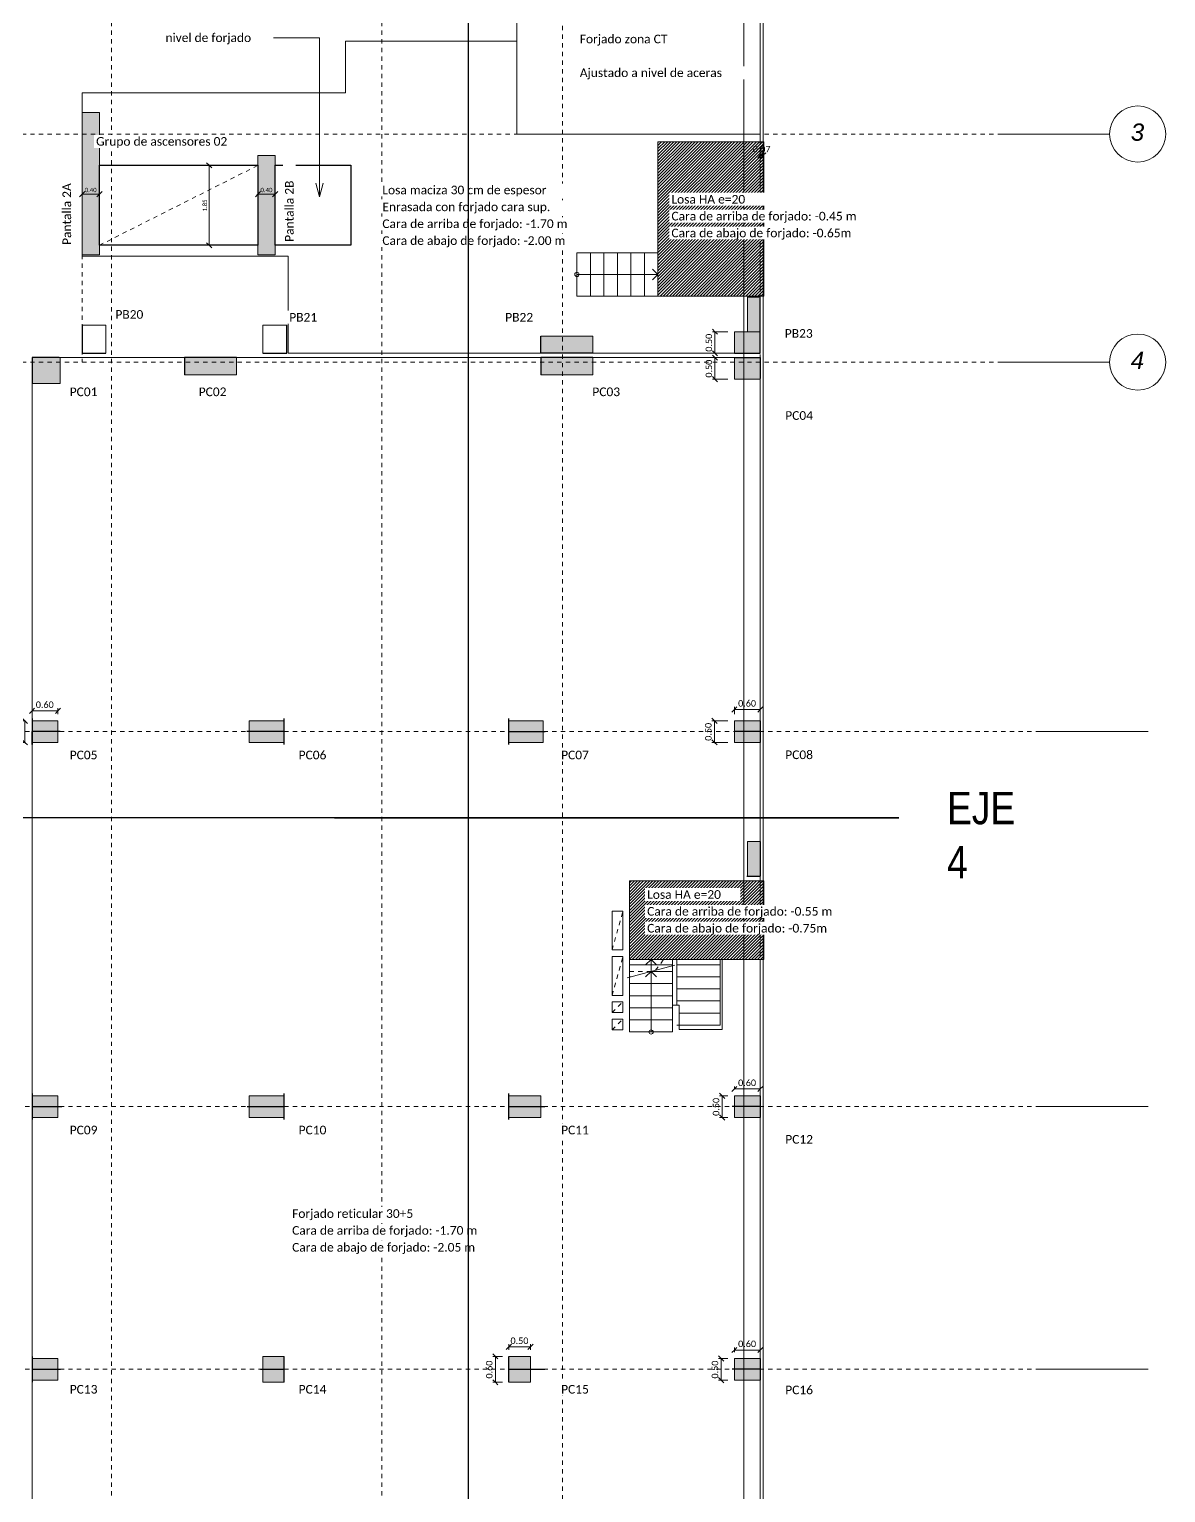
# Model space of a CAD drawing. Header units: millimetres. Extents: x -65 to 53, y -59 to 44.
# Drawn here: x 26.27 to 52.58, y -7.12 to 26.75 of the extents above; entities that cross this region are included whole.
import ezdxf

# ---------------------------------------------------------------- set-up
doc = ezdxf.new("R2010")
doc.units = ezdxf.units.MM
doc.linetypes.add('Trazo general', pattern=[0.001875, 0.00125, -0.000625])
for name, color, linetype, lineweight, true_color in [('0-AR-TXT-1', 5, 'Continuous', 5, 0x0000ff), ('0-AR-TXT-2', 1, 'Continuous', 5, 0xff0000), ('00-AUX-3', 7, 'Continuous', 25, 0xff8000), ('00-AUX-4', 7, 'Trazo general', 5, 0xa80000), ('00-AUX-5', 5, 'Trazo general', 5, 0x0000ff), ('1-AR-PILARES-1', 7, 'Continuous', 5, 0xc0c0c0), ('1-AR-SECCIONES-1', 7, 'Continuous', 5, 0x464646), ('CS-COTAS-1', 7, 'Continuous', 5, 0x0080c0), ('CS-COTAS-2', 7, 'Continuous', 5, 0x544282), ('REJILLA-1', 7, 'Continuous', 5, 0x008080), ('REJILLA-2', 7, 'Trazo general', 5, 0x008080)]:
    doc.layers.add(name, color=color, linetype=linetype, lineweight=lineweight, true_color=true_color)
for name, color, linetype, lineweight in [('0-AUX', 7, 'Continuous', 5), ('00-AUX-1', 7, 'Trazo general', 5), ('00-AUX-2', 7, 'Continuous', 5), ('1-AR-ESCALERA', 7, 'Continuous', 5), ('1-AR-ESCALERA-1', 7, 'Trazo general', 5), ('1-AR-PILARES', 7, 'Continuous', 5), ('1-AR-SECCIONES', 7, 'Continuous', 5), ('1-AR-VISTA', 7, 'Continuous', 5), ('CS-COTAS-100', 7, 'Continuous', 5)]:
    doc.layers.add(name, color=color, linetype=linetype, lineweight=lineweight)
doc.layers.add('EJES DE REPLANTEO', color=30, linetype='Continuous')
doc.styles.add('Arial_I', font='ariali.ttf', dxfattribs={"height": 0.4})
doc.styles.add('Calibri', font='calibri.ttf', dxfattribs={"height": 0.2})
doc.styles.add('Calibri_1', font='calibri.ttf', dxfattribs={"height": 0.15})
doc.styles.add('Calibri_2', font='calibri.ttf', dxfattribs={"height": 0.1})
doc.styles.add('FS_Technic', font='technic_.ttf', dxfattribs={"height": 2.5})
doc.dimstyles.new('AIC_P_Azul_1', dxfattribs={"dimscale": 0.3048, "dimtxt": 0.117735, "dimasz": 0.393701, "dimexe": 0.098425, "dimexo": 0.262467, "dimgap": 0.032808, "dimtad": 1, "dimrnd": 0.01, "dimzin": 0, "dimdsep": 46, "dimtxsty": 'Calibri_2', "dimblk1": 'OBLIQUE', "dimblk2": 'OBLIQUE', "dimsah": 1, "dimcen": 0.09, "dimazin": 0, "dimtfac": 1, "dimtdec": 4, "dimtix": 1, "dimtmove": 0, "dimatfit": 3, "dimfxl": 1, "dimtvp": 1, "dimtolj": 1, "dimtzin": 0, "dimarcsym": 2})
doc.dimstyles.new('AIC_replanteo', dxfattribs={"dimscale": 0.3048, "dimtxt": 0.176602, "dimasz": 0.393701, "dimexe": 0.19685, "dimexo": 0.492126, "dimgap": 0.032808, "dimtad": 1, "dimrnd": 0.01, "dimzin": 0, "dimdsep": 46, "dimtxsty": 'Calibri_1', "dimblk1": 'OBLIQUE', "dimblk2": 'OBLIQUE', "dimsah": 1, "dimcen": 0.09, "dimazin": 0, "dimtfac": 1, "dimtdec": 4, "dimtix": 1, "dimtmove": 0, "dimatfit": 3, "dimfxl": 1, "dimtvp": 1, "dimtolj": 1, "dimtzin": 0, "dimarcsym": 2})
pattern_1 = [(45, (0, 0), (-0.03535534, 0.03535534), [])]

# ---------------------------------------------------------------- blocks, each defined once
blk = doc.blocks.new('Rejilla - Extremo de rejilla-3554-Semi-sotano - forjado 02- STR')
at = {"layer": '0-AUX'}
blk.add_circle((0, 0), 0.0065, dxfattribs=at)
blk = doc.blocks.new('DIMBLOCK2-Semi-sotano - forjado 02- STR')
at = {"layer": 'CS-COTAS-100', "color": 142, "lineweight": 15, "true_color": 0x0080c0, "transparency": 16777216}
for p, q in [((30.429, 23.603), (30.369, 23.663)), ((30.429, 23.603), (30.489, 23.543)), ((30.429, 21.753), (30.369, 21.813)), ((30.429, 21.753), (30.489, 21.693))]:
    blk.add_line(p, q, dxfattribs=at)
at = {"layer": 'CS-COTAS-100', "color": 142, "true_color": 0x0080c0, "transparency": 16777216}
for p, q in [((30.429, 23.603), (30.399, 23.603)), ((30.429, 23.603), (30.429, 21.753)), ((30.429, 23.603), (30.434, 23.603)), ((30.429, 21.753), (30.399, 21.753)), ((30.429, 21.753), (30.434, 21.753))]:
    blk.add_line(p, q, dxfattribs=at)
at = {"layer": 'CS-COTAS-100', "color": 0, "transparency": 16777216, "insert": (30.28, 22.536), "char_height": 0.1, "width": 0.34047, "attachment_point": 1, "rotation": 90, "line_spacing_factor": 1.158048, "style": 'Calibri_2'}
blk.add_mtext('1.85', dxfattribs=at)
blk = doc.blocks.new('_Oblique')
at = {"color": 0, "linetype": 'ByBlock', "lineweight": -2}
blk.add_line((-0.5, -0.5), (0.5, 0.5), dxfattribs=at)
blk = doc.blocks.new('DIMBLOCK3-Semi-sotano - forjado 02- STR')
at = {"layer": 'CS-COTAS-100', "color": 142, "lineweight": 15, "true_color": 0x0080c0, "transparency": 16777216}
for p, q in [((31.56, 22.934), (31.5, 22.874)), ((31.56, 22.934), (31.62, 22.994)), ((31.96, 22.934), (31.9, 22.874)), ((31.96, 22.934), (32.02, 22.994))]:
    blk.add_line(p, q, dxfattribs=at)
at = {"layer": 'CS-COTAS-100', "color": 142, "true_color": 0x0080c0, "transparency": 16777216}
for p, q in [((31.56, 22.934), (31.56, 22.938)), ((31.56, 22.934), (31.96, 22.934)), ((31.56, 22.934), (31.56, 22.904)), ((31.96, 22.934), (31.96, 22.938)), ((31.96, 22.934), (31.96, 22.904))]:
    blk.add_line(p, q, dxfattribs=at)
at = {"layer": 'CS-COTAS-100', "color": 0, "transparency": 16777216, "insert": (31.618, 23.082), "char_height": 0.1, "width": 0.34047, "attachment_point": 1, "line_spacing_factor": 1.158048, "style": 'Calibri_2'}
blk.add_mtext('0.40', dxfattribs=at)
blk = doc.blocks.new('DIMBLOCK4-Semi-sotano - forjado 02- STR')
at = {"layer": 'CS-COTAS-100', "color": 142, "lineweight": 15, "true_color": 0x0080c0, "transparency": 16777216}
for p, q in [((27.49, 22.934), (27.43, 22.874)), ((27.49, 22.934), (27.55, 22.994)), ((27.89, 22.934), (27.83, 22.874)), ((27.89, 22.934), (27.95, 22.994))]:
    blk.add_line(p, q, dxfattribs=at)
at = {"layer": 'CS-COTAS-100', "color": 142, "true_color": 0x0080c0, "transparency": 16777216}
for p, q in [((27.49, 22.934), (27.49, 22.938)), ((27.49, 22.934), (27.89, 22.934)), ((27.49, 22.934), (27.49, 22.904)), ((27.89, 22.934), (27.89, 22.938)), ((27.89, 22.934), (27.89, 22.904))]:
    blk.add_line(p, q, dxfattribs=at)
at = {"layer": 'CS-COTAS-100', "color": 0, "transparency": 16777216, "insert": (27.548, 23.082), "char_height": 0.1, "width": 0.34047, "attachment_point": 1, "line_spacing_factor": 1.158048, "style": 'Calibri_2'}
blk.add_mtext('0.40', dxfattribs=at)
blk = doc.blocks.new('DIMBLOCK54-Semi-sotano - forjado 02- STR')
at = {"layer": 'CS-COTAS-100', "color": 187, "lineweight": 15, "true_color": 0x544282, "transparency": 16777216}
for p, q in [((42.141, 19.753), (42.081, 19.813)), ((42.141, 19.753), (42.201, 19.693)), ((42.141, 19.253), (42.081, 19.313)), ((42.141, 19.253), (42.201, 19.193))]:
    blk.add_line(p, q, dxfattribs=at)
at = {"layer": 'CS-COTAS-100', "color": 187, "true_color": 0x544282, "transparency": 16777216}
for p, q in [((42.141, 19.753), (42.081, 19.753)), ((42.141, 19.753), (42.141, 19.253)), ((42.141, 19.753), (42.44, 19.753)), ((42.141, 19.253), (42.081, 19.253)), ((42.141, 19.253), (42.44, 19.253))]:
    blk.add_line(p, q, dxfattribs=at)
at = {"layer": 'CS-COTAS-100', "color": 0, "transparency": 16777216, "insert": (41.924, 19.29), "char_height": 0.15, "width": 0.5107, "attachment_point": 1, "rotation": 90, "line_spacing_factor": 1.158048, "style": 'Calibri_1'}
blk.add_mtext('0.50', dxfattribs=at)
blk = doc.blocks.new('DIMBLOCK55-Semi-sotano - forjado 02- STR')
at = {"layer": 'CS-COTAS-100', "color": 187, "lineweight": 15, "true_color": 0x544282, "transparency": 16777216}
for p, q in [((42.141, 19.153), (42.081, 19.213)), ((42.141, 19.153), (42.201, 19.093)), ((42.141, 18.653), (42.081, 18.713)), ((42.141, 18.653), (42.201, 18.593))]:
    blk.add_line(p, q, dxfattribs=at)
at = {"layer": 'CS-COTAS-100', "color": 187, "true_color": 0x544282, "transparency": 16777216}
for p, q in [((42.141, 19.153), (42.081, 19.153)), ((42.141, 19.153), (42.141, 18.653)), ((42.141, 19.153), (42.44, 19.153)), ((42.141, 18.653), (42.081, 18.653)), ((42.141, 18.653), (42.44, 18.653))]:
    blk.add_line(p, q, dxfattribs=at)
at = {"layer": 'CS-COTAS-100', "color": 0, "transparency": 16777216, "insert": (41.924, 18.69), "char_height": 0.15, "width": 0.5107, "attachment_point": 1, "rotation": 90, "line_spacing_factor": 1.158048, "style": 'Calibri_1'}
blk.add_mtext('0.50', dxfattribs=at)
blk = doc.blocks.new('DIMBLOCK56-Semi-sotano - forjado 02- STR')
at = {"layer": 'CS-COTAS-100', "color": 187, "lineweight": 15, "true_color": 0x544282, "transparency": 16777216}
for p, q in [((42.129, 10.748), (42.069, 10.808)), ((42.129, 10.748), (42.189, 10.688)), ((42.129, 10.248), (42.069, 10.308)), ((42.129, 10.248), (42.189, 10.188))]:
    blk.add_line(p, q, dxfattribs=at)
at = {"layer": 'CS-COTAS-100', "color": 187, "true_color": 0x544282, "transparency": 16777216}
for p, q in [((42.129, 10.748), (42.069, 10.748)), ((42.129, 10.248), (42.129, 10.748)), ((42.129, 10.748), (42.44, 10.748)), ((42.129, 10.248), (42.069, 10.248)), ((42.129, 10.248), (42.44, 10.248))]:
    blk.add_line(p, q, dxfattribs=at)
at = {"layer": 'CS-COTAS-100', "color": 0, "transparency": 16777216, "insert": (41.911, 10.285), "char_height": 0.15, "width": 0.5107, "attachment_point": 1, "rotation": 90, "line_spacing_factor": 1.158048, "style": 'Calibri_1'}
blk.add_mtext('0.50', dxfattribs=at)
blk = doc.blocks.new('DIMBLOCK57-Semi-sotano - forjado 02- STR')
at = {"layer": 'CS-COTAS-100', "color": 187, "lineweight": 15, "true_color": 0x544282, "transparency": 16777216}
for p, q in [((42.59, 11.009), (42.53, 10.949)), ((42.59, 11.009), (42.65, 11.069)), ((43.19, 11.009), (43.13, 10.949)), ((43.19, 11.009), (43.25, 11.069))]:
    blk.add_line(p, q, dxfattribs=at)
at = {"layer": 'CS-COTAS-100', "color": 187, "true_color": 0x544282, "transparency": 16777216}
for p, q in [((42.59, 11.009), (42.59, 11.069)), ((42.59, 11.009), (43.19, 11.009)), ((42.59, 11.009), (42.59, 10.898)), ((43.19, 11.009), (43.19, 11.069)), ((43.19, 11.009), (43.19, 10.898))]:
    blk.add_line(p, q, dxfattribs=at)
at = {"layer": 'CS-COTAS-100', "color": 0, "transparency": 16777216, "insert": (42.677, 11.226), "char_height": 0.15, "width": 0.5107, "attachment_point": 1, "line_spacing_factor": 1.158048, "style": 'Calibri_1'}
blk.add_mtext('0.60', dxfattribs=at)
blk = doc.blocks.new('DIMBLOCK58-Semi-sotano - forjado 02- STR')
at = {"layer": 'CS-COTAS-100', "color": 187, "lineweight": 15, "true_color": 0x544282, "transparency": 16777216}
for p, q in [((26.33, 10.977), (26.27, 10.917)), ((26.33, 10.977), (26.39, 11.037)), ((26.93, 10.977), (26.87, 10.917)), ((26.93, 10.977), (26.99, 11.037))]:
    blk.add_line(p, q, dxfattribs=at)
at = {"layer": 'CS-COTAS-100', "color": 187, "true_color": 0x544282, "transparency": 16777216}
for p, q in [((26.33, 10.977), (26.33, 11.037)), ((26.33, 10.977), (26.93, 10.977)), ((26.33, 10.977), (26.33, 10.898)), ((26.93, 10.977), (26.93, 11.037)), ((26.93, 10.977), (26.93, 10.898))]:
    blk.add_line(p, q, dxfattribs=at)
at = {"layer": 'CS-COTAS-100', "color": 0, "transparency": 16777216, "insert": (26.417, 11.195), "char_height": 0.15, "width": 0.5107, "attachment_point": 1, "line_spacing_factor": 1.158048, "style": 'Calibri_1'}
blk.add_mtext('0.60', dxfattribs=at)
blk = doc.blocks.new('DIMBLOCK59-Semi-sotano - forjado 02- STR')
at = {"layer": 'CS-COTAS-100', "color": 187, "lineweight": 15, "true_color": 0x544282, "transparency": 16777216}
for p, q in [((26.163, 10.748), (26.103, 10.808)), ((26.163, 10.748), (26.223, 10.688)), ((26.163, 10.248), (26.103, 10.308)), ((26.163, 10.248), (26.223, 10.188))]:
    blk.add_line(p, q, dxfattribs=at)
at = {"layer": 'CS-COTAS-100', "color": 187, "true_color": 0x544282, "transparency": 16777216}
for p, q in [((26.163, 10.748), (26.103, 10.748)), ((26.163, 10.248), (26.163, 10.748)), ((26.163, 10.748), (26.18, 10.748)), ((26.163, 10.248), (26.103, 10.248)), ((26.163, 10.248), (26.18, 10.248))]:
    blk.add_line(p, q, dxfattribs=at)
at = {"layer": 'CS-COTAS-100', "color": 0, "transparency": 16777216, "insert": (25.945, 10.285), "char_height": 0.15, "width": 0.5107, "attachment_point": 1, "rotation": 90, "line_spacing_factor": 1.158048, "style": 'Calibri_1'}
blk.add_mtext('0.50', dxfattribs=at)
blk = doc.blocks.new('DIMBLOCK60-Semi-sotano - forjado 02- STR')
at = {"layer": 'CS-COTAS-100', "color": 187, "lineweight": 15, "true_color": 0x544282, "transparency": 16777216}
for p, q in [((42.59, 2.227), (42.53, 2.167)), ((42.59, 2.227), (42.65, 2.287)), ((43.19, 2.227), (43.13, 2.167)), ((43.19, 2.227), (43.25, 2.287))]:
    blk.add_line(p, q, dxfattribs=at)
at = {"layer": 'CS-COTAS-100', "color": 187, "true_color": 0x544282, "transparency": 16777216}
for p, q in [((42.59, 2.227), (42.59, 2.287)), ((42.59, 2.227), (43.19, 2.227)), ((42.59, 2.227), (42.59, 2.218)), ((43.19, 2.227), (43.19, 2.287)), ((43.19, 2.227), (43.19, 2.218))]:
    blk.add_line(p, q, dxfattribs=at)
at = {"layer": 'CS-COTAS-100', "color": 0, "transparency": 16777216, "insert": (42.677, 2.445), "char_height": 0.15, "width": 0.5107, "attachment_point": 1, "line_spacing_factor": 1.158048, "style": 'Calibri_1'}
blk.add_mtext('0.60', dxfattribs=at)
blk = doc.blocks.new('DIMBLOCK61-Semi-sotano - forjado 02- STR')
at = {"layer": 'CS-COTAS-100', "color": 187, "lineweight": 15, "true_color": 0x544282, "transparency": 16777216}
for p, q in [((42.308, 2.068), (42.248, 2.128)), ((42.308, 2.068), (42.368, 2.008)), ((42.308, 1.568), (42.248, 1.628)), ((42.308, 1.568), (42.368, 1.508))]:
    blk.add_line(p, q, dxfattribs=at)
at = {"layer": 'CS-COTAS-100', "color": 187, "true_color": 0x544282, "transparency": 16777216}
for p, q in [((42.308, 2.068), (42.248, 2.068)), ((42.308, 2.068), (42.308, 1.568)), ((42.308, 2.068), (42.44, 2.068)), ((42.308, 1.568), (42.248, 1.568)), ((42.308, 1.568), (42.44, 1.568))]:
    blk.add_line(p, q, dxfattribs=at)
at = {"layer": 'CS-COTAS-100', "color": 0, "transparency": 16777216, "insert": (42.09, 1.605), "char_height": 0.15, "width": 0.5107, "attachment_point": 1, "rotation": 90, "line_spacing_factor": 1.158048, "style": 'Calibri_1'}
blk.add_mtext('0.50', dxfattribs=at)
blk = doc.blocks.new('DIMBLOCK62-Semi-sotano - forjado 02- STR')
at = {"layer": 'CS-COTAS-100', "color": 187, "lineweight": 15, "true_color": 0x544282, "transparency": 16777216}
for p, q in [((42.59, -3.815), (42.53, -3.875)), ((42.59, -3.815), (42.65, -3.755)), ((43.19, -3.815), (43.13, -3.875)), ((43.19, -3.815), (43.25, -3.755))]:
    blk.add_line(p, q, dxfattribs=at)
at = {"layer": 'CS-COTAS-100', "color": 187, "true_color": 0x544282, "transparency": 16777216}
for p, q in [((42.59, -3.815), (42.59, -3.755)), ((42.59, -3.815), (43.19, -3.815)), ((42.59, -3.815), (42.59, -3.862)), ((43.19, -3.815), (43.19, -3.755)), ((43.19, -3.815), (43.19, -3.862))]:
    blk.add_line(p, q, dxfattribs=at)
at = {"layer": 'CS-COTAS-100', "color": 0, "transparency": 16777216, "insert": (42.677, -3.597), "char_height": 0.15, "width": 0.5107, "attachment_point": 1, "line_spacing_factor": 1.158048, "style": 'Calibri_1'}
blk.add_mtext('0.60', dxfattribs=at)
blk = doc.blocks.new('DIMBLOCK63-Semi-sotano - forjado 02- STR')
at = {"layer": 'CS-COTAS-100', "color": 187, "lineweight": 15, "true_color": 0x544282, "transparency": 16777216}
for p, q in [((42.283, -4.012), (42.223, -3.952)), ((42.283, -4.012), (42.343, -4.072)), ((42.283, -4.512), (42.223, -4.452)), ((42.283, -4.512), (42.343, -4.572))]:
    blk.add_line(p, q, dxfattribs=at)
at = {"layer": 'CS-COTAS-100', "color": 187, "true_color": 0x544282, "transparency": 16777216}
for p, q in [((42.283, -4.012), (42.223, -4.012)), ((42.283, -4.012), (42.283, -4.512)), ((42.283, -4.012), (42.44, -4.012)), ((42.283, -4.512), (42.223, -4.512)), ((42.283, -4.512), (42.44, -4.512))]:
    blk.add_line(p, q, dxfattribs=at)
at = {"layer": 'CS-COTAS-100', "color": 0, "transparency": 16777216, "insert": (42.065, -4.475), "char_height": 0.15, "width": 0.5107, "attachment_point": 1, "rotation": 90, "line_spacing_factor": 1.158048, "style": 'Calibri_1'}
blk.add_mtext('0.50', dxfattribs=at)
blk = doc.blocks.new('DIMBLOCK66-Semi-sotano - forjado 02- STR')
at = {"layer": 'CS-COTAS-100', "color": 187, "lineweight": 15, "true_color": 0x544282, "transparency": 16777216}
for p, q in [((37.057, -3.962), (36.997, -3.902)), ((37.057, -3.962), (37.117, -4.022)), ((37.057, -4.562), (36.997, -4.502)), ((37.057, -4.562), (37.117, -4.622))]:
    blk.add_line(p, q, dxfattribs=at)
at = {"layer": 'CS-COTAS-100', "color": 187, "true_color": 0x544282, "transparency": 16777216}
for p, q in [((37.057, -3.962), (36.997, -3.962)), ((37.057, -3.962), (37.057, -4.562)), ((37.057, -3.962), (37.22, -3.962)), ((37.057, -4.562), (36.997, -4.562)), ((37.057, -4.562), (37.22, -4.562))]:
    blk.add_line(p, q, dxfattribs=at)
at = {"layer": 'CS-COTAS-100', "color": 0, "transparency": 16777216, "insert": (36.839, -4.475), "char_height": 0.15, "width": 0.5107, "attachment_point": 1, "rotation": 90, "line_spacing_factor": 1.158048, "style": 'Calibri_1'}
blk.add_mtext('0.60', dxfattribs=at)
blk = doc.blocks.new('DIMBLOCK67-Semi-sotano - forjado 02- STR')
at = {"layer": 'CS-COTAS-100', "color": 187, "lineweight": 15, "true_color": 0x544282, "transparency": 16777216}
for p, q in [((37.37, -3.743), (37.43, -3.683)), ((37.87, -3.743), (37.93, -3.683)), ((37.37, -3.743), (37.31, -3.803)), ((37.87, -3.743), (37.81, -3.803))]:
    blk.add_line(p, q, dxfattribs=at)
at = {"layer": 'CS-COTAS-100', "color": 187, "true_color": 0x544282, "transparency": 16777216}
for p, q in [((37.37, -3.743), (37.37, -3.683)), ((37.87, -3.743), (37.87, -3.683)), ((37.37, -3.743), (37.87, -3.743)), ((37.37, -3.743), (37.37, -3.812)), ((37.87, -3.743), (37.87, -3.812))]:
    blk.add_line(p, q, dxfattribs=at)
at = {"layer": 'CS-COTAS-100', "color": 0, "transparency": 16777216, "insert": (37.407, -3.525), "char_height": 0.15, "width": 0.5107, "attachment_point": 1, "line_spacing_factor": 1.158048, "style": 'Calibri_1'}
blk.add_mtext('0.50', dxfattribs=at)
blk = doc.blocks.new('DIMBLOCK101-Semi-sotano - forjado 02- STR')
at = {"layer": 'CS-COTAS-100', "color": 187, "lineweight": 15, "true_color": 0x544282, "transparency": 16777216}
for p, q in [((43.19, 23.836), (43.13, 23.776)), ((43.19, 23.836), (43.25, 23.896)), ((43.26, 23.836), (43.2, 23.776)), ((43.26, 23.836), (43.32, 23.896))]:
    blk.add_line(p, q, dxfattribs=at)
at = {"layer": 'CS-COTAS-100', "color": 187, "true_color": 0x544282, "transparency": 16777216}
for p, q in [((43.19, 23.836), (43.19, 23.896)), ((43.19, 23.836), (43.26, 23.836)), ((43.19, 23.836), (43.19, 23.771)), ((43.26, 23.836), (43.26, 23.896)), ((43.26, 23.836), (43.26, 23.771))]:
    blk.add_line(p, q, dxfattribs=at)
at = {"layer": 'CS-COTAS-100', "color": 0, "transparency": 16777216, "insert": (43.012, 24.054), "char_height": 0.15, "width": 0.5107, "attachment_point": 1, "line_spacing_factor": 1.158048, "style": 'Calibri_1'}
blk.add_mtext('0.07', dxfattribs=at)
blk = doc.blocks.new('zw$7473')
at = {"layer": 'EJES DE REPLANTEO'}
for p, q in [((16.942, -26.497), (16.942, 15.611)), ((26.908, -16.33), (1.769, -16.33)), ((13.842, -16.33), (26.908, -16.33)), ((16.942, -79.782), (16.942, -26.497))]:
    blk.add_line(p, q, dxfattribs=at)
at = {"layer": 'EJES DE REPLANTEO', "insert": (28.024, -15.725), "char_height": 0.75, "width": 0.268, "attachment_point": 1, "style": 'FS_Technic'}
blk.add_mtext('EJE 4', dxfattribs=at)

msp = doc.modelspace()

# ---------------------------------------------------------------- hatches: boundary and pattern name
at = {"layer": '1-AR-PILARES-1'}
for points in [[(27.89, 21.528), (27.89, 24.828), (27.49, 24.828), (27.49, 21.528)], [(31.96, 21.528), (31.96, 23.828), (31.56, 23.828), (31.56, 21.528)], [(42.89, 19.753), (43.19, 19.753), (43.19, 20.553), (42.89, 20.553)], [(39.31, 19.253), (39.31, 19.653), (38.11, 19.653), (38.11, 19.253), (38.458, 19.253)], [(42.59, 19.253), (43.19, 19.253), (43.19, 19.753), (42.59, 19.753)], [(26.98, 18.553), (26.98, 19.153), (26.33, 19.153), (26.33, 18.553)], [(31.06, 18.753), (31.06, 19.153), (29.86, 19.153), (29.86, 18.753)], [(39.31, 18.753), (39.31, 19.153), (38.11, 19.153), (38.11, 18.753), (38.458, 18.753)], [(42.59, 18.653), (43.19, 18.653), (43.19, 19.153), (42.59, 19.153)], [(26.33, 10.248), (26.93, 10.248), (26.93, 10.748), (26.33, 10.748)], [(32.16, 10.248), (32.16, 10.748), (31.36, 10.748), (31.36, 10.248)], [(38.16, 10.248), (38.16, 10.748), (37.36, 10.748), (37.36, 10.248)], [(43.19, 10.248), (43.19, 10.748), (42.59, 10.748), (42.59, 10.248)], [(42.89, 7.153), (43.19, 7.153), (43.19, 7.953), (42.89, 7.953)], [(26.33, 1.568), (26.93, 1.568), (26.93, 2.068), (26.33, 2.068)], [(31.36, 1.568), (32.16, 1.568), (32.16, 2.068), (31.36, 2.068)], [(37.36, 1.568), (38.11, 1.568), (38.11, 2.068), (37.36, 2.068)], [(42.59, 1.568), (43.19, 1.568), (43.19, 2.068), (42.59, 2.068)], [(26.33, -4.512), (26.93, -4.512), (26.93, -4.012), (26.33, -4.012)], [(31.67, -4.562), (32.17, -4.562), (32.17, -3.962), (31.67, -3.962)], [(37.37, -4.562), (37.87, -4.562), (37.87, -3.962), (37.37, -3.962)], [(42.59, -4.512), (43.19, -4.512), (43.19, -4.012), (42.59, -4.012)]]:
    msp.add_hatch(color=256, dxfattribs=at).paths.add_polyline_path(points)
at = {"layer": '1-AR-SECCIONES-1'}
h = msp.add_hatch(dxfattribs=at)
h.set_pattern_fill('FP_1', color=256, style=0, pattern_type=2)
h.set_pattern_definition(pattern_1)
h.paths.add_polyline_path([(43.27, 20.578), (43.27, 24.148), (40.82, 24.148), (40.82, 20.578)])
h = msp.add_hatch(dxfattribs=at)
h.set_pattern_fill('FP_1', color=256, style=0, pattern_type=2)
h.set_pattern_definition(pattern_1)
h.paths.add_polyline_path([(43.27, 5.225), (43.27, 7.043), (40.16, 7.043), (40.16, 5.225), (41.041, 5.225)])

# ---------------------------------------------------------------- linework, layer by layer
at = {"layer": '0-AR-TXT-2'}
for p, q in [((32.238, 26.557), (31.437, 26.557)), ((32.983, 26.557), (32.238, 26.557)), ((32.983, 22.876), (32.983, 26.557)), ((32.983, 22.876), (32.898, 23.193)), ((32.983, 22.876), (33.068, 23.193))]:
    msp.add_line(p, q, dxfattribs=at)
at = {"layer": '0-AUX'}
for p, q in [((38.945, 21.078), (39.258, 21.078)), ((39.258, 21.078), (39.57, 21.078)), ((39.57, 21.078), (39.883, 21.078)), ((39.883, 21.078), (40.195, 21.078)), ((40.195, 21.078), (40.508, 21.078)), ((40.508, 21.078), (40.82, 21.078)), ((40.82, 21.078), (40.695, 21.203)), ((40.82, 21.078), (40.695, 20.953)), ((40.66, 5.225), (40.535, 5.1)), ((40.66, 4.945), (40.66, 5.225)), ((40.66, 5.225), (40.785, 5.1)), ((40.66, 4.945), (40.535, 4.82)), ((40.66, 4.665), (40.66, 4.945)), ((40.66, 4.945), (40.785, 4.82)), ((40.66, 4.385), (40.66, 4.665)), ((40.66, 4.105), (40.66, 4.385)), ((40.66, 3.825), (40.66, 4.105)), ((40.66, 3.545), (40.66, 3.825))]:
    msp.add_line(p, q, dxfattribs=at)
for centre in [(38.945, 21.078), (40.66, 3.545)]:
    msp.add_circle(centre, 0.05, dxfattribs=at)
at = {"layer": '00-AUX-1'}
for p, q in [((27.89, 23.603), (31.56, 23.603)), ((27.89, 21.753), (31.56, 23.603)), ((31.56, 21.753), (27.89, 21.753)), ((39.76, 5.443), (40.011, 6.349)), ((39.76, 4.393), (40.01, 5.293)), ((40.765, 4.973), (40.953, 5.225)), ((39.76, 3.993), (40.01, 4.243)), ((39.76, 3.593), (40.01, 3.843))]:
    msp.add_line(p, q, dxfattribs=at)
at = {"layer": '00-AUX-2'}
for p, q in [((43.26, 35.978), (43.26, -52.842)), ((42.81, 35.528), (42.81, -52.392))]:
    msp.add_line(p, q, dxfattribs=at)
at = {"layer": '00-AUX-3'}
for p, q in [((27.89, 23.603), (31.56, 23.603)), ((27.89, 21.753), (27.89, 23.603)), ((31.56, 23.603), (31.56, 21.753)), ((31.96, 23.603), (33.71, 23.603)), ((31.96, 21.753), (31.96, 23.603)), ((33.71, 23.603), (33.71, 21.753)), ((31.56, 21.753), (27.89, 21.753)), ((33.71, 21.753), (31.96, 21.753)), ((43.19, 19.253), (43.19, 20.528)), ((27.49, 19.903), (27.49, 19.253)), ((32.225, 19.253), (32.225, 19.903)), ((38.11, 19.253), (38.11, 19.653)), ((26.96, 19.153), (26.33, 19.153)), ((26.33, 19.153), (26.33, 18.553)), ((27.49, 19.253), (28.04, 19.253)), ((31.06, 19.153), (29.86, 19.153)), ((29.86, 19.153), (29.86, 18.753)), ((31.675, 19.253), (32.225, 19.253)), ((39.31, 19.253), (38.11, 19.253)), ((39.31, 19.153), (38.11, 19.153)), ((38.11, 19.153), (38.11, 18.753)), ((42.59, 19.253), (43.19, 19.253)), ((42.59, 19.153), (43.19, 19.153)), ((43.19, 19.153), (43.19, 18.673)), ((26.33, 10.798), (26.33, 10.198)), ((32.16, 10.798), (32.16, 10.198)), ((37.36, 10.798), (37.36, 10.198)), ((43.19, 10.748), (43.19, 10.248)), ((26.33, 10.198), (26.33, 10.498)), ((26.98, 10.498), (26.33, 10.498)), ((32.16, 10.498), (31.3, 10.498)), ((37.36, 10.498), (38.21, 10.498)), ((43.19, 10.498), (42.59, 10.498)), ((43.19, 7.953), (43.19, 7.153)), ((42.88, 7.153), (43.19, 7.153)), ((26.33, 2.118), (26.33, 1.518)), ((32.16, 2.118), (32.16, 1.518)), ((37.36, 2.118), (37.36, 1.518)), ((43.19, 2.068), (43.19, 1.568)), ((26.33, 1.818), (27.02, 1.818)), ((31.31, 1.818), (32.16, 1.818)), ((37.36, 1.818), (38.2, 1.818)), ((43.19, 1.818), (42.535, 1.818)), ((26.33, -3.962), (26.33, -4.562)), ((32.16, -3.962), (32.16, -4.562)), ((37.36, -3.962), (37.36, -4.562)), ((43.19, -4.012), (43.19, -4.512)), ((26.33, -4.262), (26.99, -4.262)), ((31.62, -4.262), (32.16, -4.262)), ((37.36, -4.262), (38.2, -4.262)), ((43.19, -4.262), (42.535, -4.262))]:
    msp.add_line(p, q, dxfattribs=at)
at = {"layer": '00-AUX-4'}
msp.add_line((27.49, 21.528), (27.49, 19.048), dxfattribs=at)
at = {"layer": '00-AUX-5'}
for p, q in [((43.19, 35.978), (43.19, -52.842)), ((43.26, 35.978), (43.26, -52.842)), ((26.33, -27.412), (26.33, 18.978))]:
    msp.add_line(p, q, dxfattribs=at)
at = {"layer": '1-AR-ESCALERA'}
for p, q in [((38.945, 21.578), (38.945, 20.578)), ((38.945, 21.578), (40.82, 21.578)), ((38.945, 21.578), (38.945, 20.578)), ((39.258, 21.578), (39.258, 20.578)), ((39.57, 21.578), (39.57, 20.578)), ((39.883, 21.578), (39.883, 20.578)), ((40.195, 21.578), (40.195, 20.578)), ((40.508, 21.578), (40.508, 20.578)), ((38.945, 20.578), (40.82, 20.578)), ((41.208, 5.092), (40.111, 4.798)), ((40.16, 4.811), (40.16, 5.225)), ((40.16, 5.103), (41.16, 5.103)), ((41.16, 4.163), (41.16, 5.225)), ((41.26, 5.225), (41.26, 4.163)), ((42.26, 5.103), (41.26, 5.103)), ((42.26, 5.225), (42.26, 3.703)), ((40.16, 4.823), (40.204, 4.823)), ((40.16, 3.545), (40.16, 4.811)), ((40.66, 4.945), (41.16, 4.945)), ((41.16, 3.545), (41.16, 5.079)), ((42.26, 4.823), (41.26, 4.823)), ((40.16, 4.665), (41.16, 4.665)), ((42.26, 4.543), (41.26, 4.543)), ((40.16, 4.385), (41.16, 4.385)), ((40.16, 4.105), (41.16, 4.105)), ((42.26, 4.263), (41.26, 4.263)), ((40.16, 3.825), (41.16, 3.825)), ((42.26, 3.983), (41.31, 3.983)), ((40.16, 3.545), (41.16, 3.545)), ((40.16, 3.545), (41.16, 3.545)), ((42.26, 3.703), (41.26, 3.703))]:
    msp.add_line(p, q, dxfattribs=at)
at = {"layer": '1-AR-ESCALERA-1'}
for p, q in [((40.16, 5.225), (41.16, 5.225)), ((40.16, 4.811), (40.16, 5.225)), ((41.16, 5.079), (41.16, 5.225)), ((40.16, 4.945), (40.66, 4.945))]:
    msp.add_line(p, q, dxfattribs=at)
at = {"layer": '1-AR-PILARES'}
for p, q in [((27.72, 24.828), (27.49, 24.828)), ((27.49, 24.828), (27.49, 21.528)), ((27.89, 24.828), (27.72, 24.828)), ((27.89, 21.753), (27.89, 24.828)), ((31.56, 23.828), (31.56, 21.753)), ((31.96, 23.828), (31.56, 23.828)), ((31.96, 21.753), (31.96, 23.828)), ((27.89, 21.528), (27.89, 21.753)), ((31.56, 21.753), (31.56, 21.528)), ((31.96, 21.528), (31.96, 21.753)), ((27.49, 21.528), (27.89, 21.528)), ((31.56, 21.528), (31.96, 21.528)), ((43.19, 20.553), (42.89, 20.553)), ((42.89, 20.553), (42.89, 19.753)), ((43.19, 19.753), (43.19, 20.553)), ((27.49, 19.903), (28.04, 19.903)), ((27.49, 19.253), (27.49, 19.903)), ((28.04, 19.253), (28.04, 19.903)), ((31.675, 19.903), (32.225, 19.903)), ((31.675, 19.253), (31.675, 19.903)), ((32.225, 19.253), (32.225, 19.903)), ((39.31, 19.653), (38.11, 19.653)), ((38.11, 19.653), (38.11, 19.253)), ((39.31, 19.253), (39.31, 19.653)), ((43.19, 19.753), (42.59, 19.753)), ((42.59, 19.753), (42.59, 19.253)), ((42.89, 19.753), (43.19, 19.753)), ((43.19, 19.253), (43.19, 19.753)), ((26.98, 19.153), (26.33, 19.153)), ((26.33, 19.153), (26.33, 19.048)), ((26.33, 19.048), (26.33, 18.553)), ((26.98, 19.048), (26.98, 19.153)), ((26.98, 18.553), (26.98, 19.048)), ((27.49, 19.253), (28.04, 19.253)), ((31.06, 19.153), (29.86, 19.153)), ((29.86, 19.153), (29.86, 19.048)), ((29.86, 19.048), (29.86, 18.753)), ((31.06, 19.048), (31.06, 19.153)), ((31.06, 18.753), (31.06, 19.048)), ((31.675, 19.253), (32.225, 19.253)), ((38.11, 19.253), (39.31, 19.253)), ((39.31, 19.153), (38.11, 19.153)), ((38.11, 19.153), (38.11, 18.753)), ((39.31, 18.753), (39.31, 19.153)), ((42.59, 19.253), (43.19, 19.253)), ((43.19, 19.153), (42.59, 19.153)), ((42.59, 19.153), (42.59, 18.653)), ((43.19, 18.653), (43.19, 19.153)), ((29.86, 18.753), (31.06, 18.753)), ((38.11, 18.753), (39.31, 18.753)), ((42.59, 18.653), (43.19, 18.653)), ((26.33, 18.553), (26.98, 18.553)), ((26.93, 10.748), (26.33, 10.748)), ((26.33, 10.748), (26.33, 10.248)), ((26.93, 10.248), (26.93, 10.748)), ((32.16, 10.748), (31.36, 10.748)), ((31.36, 10.748), (31.36, 10.248)), ((32.16, 10.248), (32.16, 10.748)), ((38.16, 10.748), (37.36, 10.748)), ((37.36, 10.748), (37.36, 10.248)), ((38.16, 10.248), (38.16, 10.748)), ((43.19, 10.748), (42.59, 10.748)), ((42.59, 10.748), (42.59, 10.248)), ((43.19, 10.248), (43.19, 10.748)), ((26.33, 10.248), (26.93, 10.248)), ((31.36, 10.248), (32.16, 10.248)), ((37.36, 10.248), (38.16, 10.248)), ((42.59, 10.248), (43.19, 10.248)), ((43.19, 7.953), (42.89, 7.953)), ((42.89, 7.953), (42.89, 7.153)), ((43.19, 7.153), (43.19, 7.953)), ((42.89, 7.153), (43.19, 7.153)), ((26.33, 2.068), (26.33, 1.568)), ((26.93, 2.068), (26.33, 2.068)), ((26.93, 1.568), (26.93, 2.068)), ((32.16, 2.068), (31.36, 2.068)), ((31.36, 2.068), (31.36, 1.568)), ((32.16, 1.568), (32.16, 2.068)), ((38.11, 2.068), (37.36, 2.068)), ((37.36, 2.068), (37.36, 1.568)), ((38.11, 1.568), (38.11, 2.068)), ((43.19, 2.068), (42.59, 2.068)), ((42.59, 2.068), (42.59, 1.568)), ((43.19, 1.568), (43.19, 2.068)), ((26.33, 1.568), (26.93, 1.568)), ((31.36, 1.568), (32.16, 1.568)), ((37.36, 1.568), (38.11, 1.568)), ((42.59, 1.568), (43.19, 1.568)), ((26.33, -4.012), (26.33, -4.512)), ((26.93, -4.012), (26.33, -4.012)), ((26.93, -4.512), (26.93, -4.012)), ((31.67, -3.962), (31.67, -4.562)), ((32.17, -3.962), (31.67, -3.962)), ((32.17, -4.562), (32.17, -3.962)), ((37.37, -3.962), (37.37, -4.562)), ((37.87, -3.962), (37.37, -3.962)), ((37.87, -4.562), (37.87, -3.962)), ((43.19, -4.012), (42.59, -4.012)), ((42.59, -4.012), (42.59, -4.512)), ((43.19, -4.512), (43.19, -4.012)), ((26.33, -4.512), (26.93, -4.512)), ((31.67, -4.562), (32.17, -4.562)), ((37.37, -4.562), (37.87, -4.562)), ((42.59, -4.512), (43.19, -4.512))]:
    msp.add_line(p, q, dxfattribs=at)
at = {"layer": '1-AR-SECCIONES'}
for p, q in [((43.27, 24.148), (40.82, 24.148)), ((40.82, 24.148), (40.82, 20.578)), ((43.27, 20.578), (43.27, 24.148)), ((40.82, 20.578), (43.27, 20.578)), ((40.16, 7.043), (40.16, 5.225)), ((43.27, 7.043), (40.16, 7.043)), ((43.27, 5.225), (43.27, 7.043)), ((40.16, 5.225), (43.27, 5.225))]:
    msp.add_line(p, q, dxfattribs=at)
at = {"layer": '1-AR-VISTA'}
for p, q in [((37.55, 27.533), (37.55, 24.328)), ((43.19, 24.148), (43.19, 27.608)), ((37.55, 26.478), (33.59, 26.478)), ((33.59, 26.478), (33.59, 25.278)), ((33.59, 25.278), (27.49, 25.278)), ((27.49, 25.278), (27.49, 24.828)), ((37.55, 24.328), (43.19, 24.328)), ((27.89, 23.603), (31.56, 23.603)), ((31.56, 21.753), (27.89, 21.753)), ((27.49, 21.528), (27.49, 21.503)), ((27.49, 21.503), (32.26, 21.503)), ((32.26, 21.503), (32.26, 19.253)), ((43.19, 20.553), (43.19, 20.578)), ((29.86, 19.153), (26.98, 19.153)), ((38.11, 19.153), (31.06, 19.153)), ((32.26, 19.253), (38.11, 19.253)), ((39.31, 19.253), (42.59, 19.253)), ((42.59, 19.153), (39.31, 19.153)), ((43.19, 10.748), (43.19, 18.653)), ((26.33, 18.553), (26.33, 10.748)), ((26.33, 10.248), (26.33, 2.068)), ((43.19, 7.953), (43.19, 10.248)), ((43.19, 7.043), (43.19, 7.153)), ((39.76, 6.342), (40.01, 6.342)), ((39.76, 5.443), (39.76, 6.342)), ((40.01, 6.342), (40.01, 5.443)), ((40.01, 5.443), (39.76, 5.443)), ((39.76, 5.293), (40.01, 5.293)), ((39.76, 4.393), (39.76, 5.293)), ((40.01, 5.293), (40.01, 4.393)), ((40.16, 4.811), (40.16, 5.225)), ((42.31, 5.225), (42.31, 3.603)), ((43.19, 2.068), (43.19, 5.225)), ((40.01, 4.393), (39.76, 4.393)), ((39.76, 4.243), (40.01, 4.243)), ((39.76, 3.993), (39.76, 4.243)), ((40.01, 4.243), (40.01, 3.993)), ((41.31, 4.163), (41.16, 4.163)), ((41.31, 3.603), (41.31, 4.163)), ((40.01, 3.993), (39.76, 3.993)), ((39.76, 3.843), (40.01, 3.843)), ((39.76, 3.593), (39.76, 3.843)), ((40.01, 3.843), (40.01, 3.593)), ((40.01, 3.593), (39.76, 3.593)), ((42.31, 3.603), (41.31, 3.603)), ((26.33, 1.568), (26.33, -4.012)), ((43.19, -4.012), (43.19, 1.568)), ((26.33, -4.512), (26.33, -10.092)), ((43.19, -10.092), (43.19, -4.512))]:
    msp.add_line(p, q, dxfattribs=at)
at = {"layer": 'REJILLA-1'}
for p, q in [((48.777, 24.328), (51.277, 24.328)), ((48.777, 19.048), (51.277, 19.048)), ((52.17, 10.498), (49.67, 10.498)), ((52.17, 1.818), (49.67, 1.818)), ((52.17, -4.262), (49.67, -4.262))]:
    msp.add_line(p, q, dxfattribs=at)
at = {"layer": 'REJILLA-2'}
for p, q in [((28.17, -55.779), (28.17, 40.6)), ((34.43, -55.779), (34.43, 40.6)), ((38.61, -55.472), (38.61, 40.6)), ((43.19, -55.472), (43.19, 40.6)), ((-61.71, 24.328), (48.777, 24.328)), ((-61.71, 19.048), (48.777, 19.048)), ((49.67, 10.498), (25.392, 10.498)), ((49.67, 1.818), (25.392, 1.818)), ((49.67, -4.262), (25.392, -4.262))]:
    msp.add_line(p, q, dxfattribs=at)

# ---------------------------------------------------------------- block references
at = {"layer": '0-AUX', "xscale": 99.99999999999993, "yscale": 99.99999999999993, "zscale": 99.99999999999993, "rotation": 269.9999999999994}
for p in [(51.927, 24.328), (51.927, 19.048)]:
    msp.add_blockref('Rejilla - Extremo de rejilla-3554-Semi-sotano - forjado 02- STR', p, dxfattribs=at)

# ---------------------------------------------------------------- texts
at = {"layer": '0-AR-TXT-1', "char_height": 0.2, "width": 0.79367, "attachment_point": 1, "style": 'Calibri', "bg_fill": 3, "box_fill_scale": 1.25, "bg_fill_color": 256, "bg_fill_true_color": 13158600, "bg_fill_transparency": 0}
for s, insert in [('PB22', (37.284, 20.187)), ('PB23', (43.757, 19.812)), ('PC02', (30.188, 18.461)), ('PC03', (39.301, 18.461)), ('PC04', (43.767, 17.913)), ('PC06', (32.501, 10.056)), ('PC08', (43.767, 10.061)), ('PC10', (32.501, 1.376)), ('PC12', (43.767, 1.161)), ('PC14', (32.501, -4.624)), ('PC16', (43.767, -4.639))]:
    msp.add_mtext(s, dxfattribs=dict(at, insert=insert))
at = {"layer": '0-AR-TXT-2', "insert": (39.011, 26.627), "char_height": 0.2, "width": 2.49325, "attachment_point": 1, "style": 'Calibri', "bg_fill": 3, "box_fill_scale": 1.25, "bg_fill_color": 256, "bg_fill_true_color": 13158600, "bg_fill_transparency": 0}
msp.add_mtext('Forjado zona CT', dxfattribs=at)

# ---------------------------------------------------------------- dimensions: what is measured, and where the dimension line sits
at = {"layer": 'CS-COTAS-1'}
dim = msp.add_linear_dim(base=(30.429, 21.753), p1=(30.514, 23.603), p2=(30.514, 21.753), angle=90, dimstyle='AIC_P_Azul_1', override={"dimpost": '<>', "dimfxl": 1.85}, dxfattribs=at)
dim.commit()
dim.dimension.update_dxf_attribs({"geometry": 'DIMBLOCK2-Semi-sotano - forjado 02- STR', "text_midpoint": (30.368, 22.678)})
for base, p1, p2, picture, middle in [((27.89, 22.934), (27.49, 23.018), (27.89, 23.018), 'DIMBLOCK4-Semi-sotano - forjado 02- STR', (27.69, 22.995)), ((31.96, 22.934), (31.56, 23.018), (31.96, 23.018), 'DIMBLOCK3-Semi-sotano - forjado 02- STR', (31.76, 22.995))]:
    dim = msp.add_linear_dim(base=base, p1=p1, p2=p2, dimstyle='AIC_P_Azul_1', override={"dimpost": '<>', "dimfxl": 0.4}, dxfattribs=at)
    dim.commit()
    dim.dimension.update_dxf_attribs({"geometry": picture, "text_midpoint": middle})
at = {"layer": 'CS-COTAS-2'}
for base, p1, p2, override, picture, middle in [((43.26, 23.836), (43.19, 23.921), (43.26, 23.921), {"dimpost": '<>', "dimfxl": 0.07}, 'DIMBLOCK101-Semi-sotano - forjado 02- STR', (43.225, 23.923)), ((26.93, 10.977), (26.33, 10.748), (26.93, 10.748), {"dimpost": '<>', "dimfxl": 0.6}, 'DIMBLOCK58-Semi-sotano - forjado 02- STR', (26.63, 11.064)), ((43.19, 11.009), (42.59, 10.748), (43.19, 10.748), {"dimpost": '<>', "dimfxl": 0.6}, 'DIMBLOCK57-Semi-sotano - forjado 02- STR', (42.89, 11.095)), ((43.19, 2.227), (42.59, 2.068), (43.19, 2.068), {"dimpost": '<>', "dimfxl": 0.6}, 'DIMBLOCK60-Semi-sotano - forjado 02- STR', (42.89, 2.314)), ((37.87, -3.743), (37.37, -3.962), (37.87, -3.962), {"dimpost": '<>', "dimfxl": 0.5}, 'DIMBLOCK67-Semi-sotano - forjado 02- STR', (37.62, -3.656)), ((43.19, -3.815), (42.59, -4.012), (43.19, -4.012), {"dimpost": '<>', "dimfxl": 0.6}, 'DIMBLOCK62-Semi-sotano - forjado 02- STR', (42.89, -3.728))]:
    dim = msp.add_linear_dim(base=base, p1=p1, p2=p2, dimstyle='AIC_replanteo', override=override, dxfattribs=at)
    dim.commit()
    dim.dimension.update_dxf_attribs({"geometry": picture, "text_midpoint": middle})
for base, p1, p2, override, picture, middle in [((42.141, 19.253), (42.59, 19.753), (42.59, 19.253), {"dimpost": '<>', "dimfxl": 0.5}, 'DIMBLOCK54-Semi-sotano - forjado 02- STR', (42.055, 19.503)), ((42.141, 18.653), (42.59, 19.153), (42.59, 18.653), {"dimpost": '<>', "dimfxl": 0.5}, 'DIMBLOCK55-Semi-sotano - forjado 02- STR', (42.055, 18.903)), ((26.163, 10.748), (26.33, 10.248), (26.33, 10.748), {"dimpost": '<>', "dimfxl": 0.5}, 'DIMBLOCK59-Semi-sotano - forjado 02- STR', (26.076, 10.498)), ((42.129, 10.748), (42.59, 10.248), (42.59, 10.748), {"dimpost": '<>', "dimfxl": 0.5}, 'DIMBLOCK56-Semi-sotano - forjado 02- STR', (42.043, 10.498)), ((42.308, 1.568), (42.59, 2.068), (42.59, 1.568), {"dimpost": '<>', "dimfxl": 0.5}, 'DIMBLOCK61-Semi-sotano - forjado 02- STR', (42.221, 1.818)), ((37.057, -4.562), (37.37, -3.962), (37.37, -4.562), {"dimpost": '<>', "dimfxl": 0.6}, 'DIMBLOCK66-Semi-sotano - forjado 02- STR', (36.97, -4.262)), ((42.283, -4.512), (42.59, -4.012), (42.59, -4.512), {"dimpost": '<>', "dimfxl": 0.5}, 'DIMBLOCK63-Semi-sotano - forjado 02- STR', (42.196, -4.262))]:
    dim = msp.add_linear_dim(base=base, p1=p1, p2=p2, angle=90, dimstyle='AIC_replanteo', override=override, dxfattribs=at)
    dim.commit()
    dim.dimension.update_dxf_attribs({"geometry": picture, "text_midpoint": middle})

# ---------------------------------------------------------------- next in the draw order: texts
at = {"layer": '0-AR-TXT-1', "char_height": 0.2, "attachment_point": 1, "style": 'Calibri', "bg_fill": 3, "box_fill_scale": 1.25, "bg_fill_color": 256, "bg_fill_true_color": 13158600, "bg_fill_transparency": 0}
for s, insert, width in [('Grupo de ascensores 02', (27.812, 24.257), 3.74388), ('PB20', (28.259, 20.252), 0.79367), ('PB21', (32.284, 20.187), 0.79367), ('PC01', (27.201, 18.461), 0.79367), ('PC05', (27.201, 10.056), 0.79367), ('PC07', (38.578, 10.056), 0.79367), ('PC09', (27.201, 1.376), 0.79367), ('PC11', (38.578, 1.376), 0.79367), ('PC13', (27.201, -4.624), 0.79367), ('PC15', (38.578, -4.624), 0.79367)]:
    msp.add_mtext(s, dxfattribs=dict(at, insert=insert, width=width))
at = {"layer": '0-AR-TXT-1', "char_height": 0.2, "attachment_point": 1, "rotation": 90, "style": 'Calibri', "bg_fill": 3, "box_fill_scale": 1.25, "bg_fill_color": 256, "bg_fill_true_color": 13158600, "bg_fill_transparency": 0}
for s, insert, width in [('Pantalla 2A', (27.034, 21.76), 1.76371), ('Pantalla 2B', (32.186, 21.832), 1.74768)]:
    msp.add_mtext(s, dxfattribs=dict(at, insert=insert, width=width))
at = {"layer": '0-AR-TXT-2', "char_height": 0.2, "attachment_point": 1, "style": 'Calibri', "bg_fill": 3, "box_fill_scale": 1.25, "bg_fill_color": 256, "bg_fill_true_color": 13158600, "bg_fill_transparency": 0}
for s, insert, width in [('nivel de forjado', (29.419, 26.657), 2.44515), ('Ajustado a nivel de aceras', (39.011, 25.846), 4.06456), ('Losa maciza 30 cm de espesor', (34.44, 23.132), 4.68185), ('Losa HA e=20', (41.132, 22.917), 2.10844), ('Losa HA e=20', (40.57, 6.827), 2.10844), ('Forjado reticular 30+5', (32.351, -0.557), 3.44726)]:
    msp.add_mtext(s, dxfattribs=dict(at, insert=insert, width=width))
at = {"layer": '0-AUX', "char_height": 0.4, "width": 0.37679, "attachment_point": 1, "style": 'Arial_I', "bg_fill": 3, "box_fill_scale": 1.25, "bg_fill_color": 256, "bg_fill_true_color": 13158600, "bg_fill_transparency": 0}
for s, insert in [('\\fArial|b0|i1|c0|p34|;3', (51.767, 24.571)), ('\\fArial|b0|i1|c0|p34|;4', (51.767, 19.291))]:
    msp.add_mtext(s, dxfattribs=dict(at, insert=insert))

# ---------------------------------------------------------------- next in the draw order: texts
at = {"layer": '0-AR-TXT-2', "char_height": 0.2, "attachment_point": 1, "style": 'Calibri', "bg_fill": 3, "box_fill_scale": 1.25, "bg_fill_color": 256, "bg_fill_true_color": 13158600, "bg_fill_transparency": 0}
for s, insert, width in [('Enrasada con forjado cara sup.', (34.44, 22.742), 4.78607), ('Cara de arriba de forjado: -0.45 m ', (41.132, 22.527), 5.37932), ('Cara de arriba de forjado: -0.55 m ', (40.57, 6.437), 5.37932), ('Cara de arriba de forjado: -1.70 m ', (32.351, -0.947), 5.37932)]:
    msp.add_mtext(s, dxfattribs=dict(at, insert=insert, width=width))

# ---------------------------------------------------------------- next in the draw order: texts
for s, insert, width in [('Cara de arriba de forjado: -1.70 m ', (34.44, 22.351), 5.36329), ('Cara de abajo de forjado: -0.65m ', (41.132, 22.137), 5.21899), ('Cara de abajo de forjado: -0.75m ', (40.57, 6.047), 5.21899), ('Cara de abajo de forjado: -2.05 m ', (32.351, -1.338), 5.30717)]:
    msp.add_mtext(s, dxfattribs=dict(at, insert=insert, width=width))

# ---------------------------------------------------------------- next in the draw order: texts
at = {"layer": '0-AR-TXT-2', "insert": (34.44, 21.961), "char_height": 0.2, "width": 5.21899, "attachment_point": 1, "style": 'Calibri', "bg_fill": 3, "box_fill_scale": 1.25, "bg_fill_color": 256, "bg_fill_true_color": 13158600, "bg_fill_transparency": 0}
msp.add_mtext('Cara de abajo de forjado: -2.00 m', dxfattribs=at)

# ---------------------------------------------------------------- next in the draw order: block references
msp.add_blockref('zw$7473', (19.49, 24.828))

doc.saveas('drawing.dxf')
